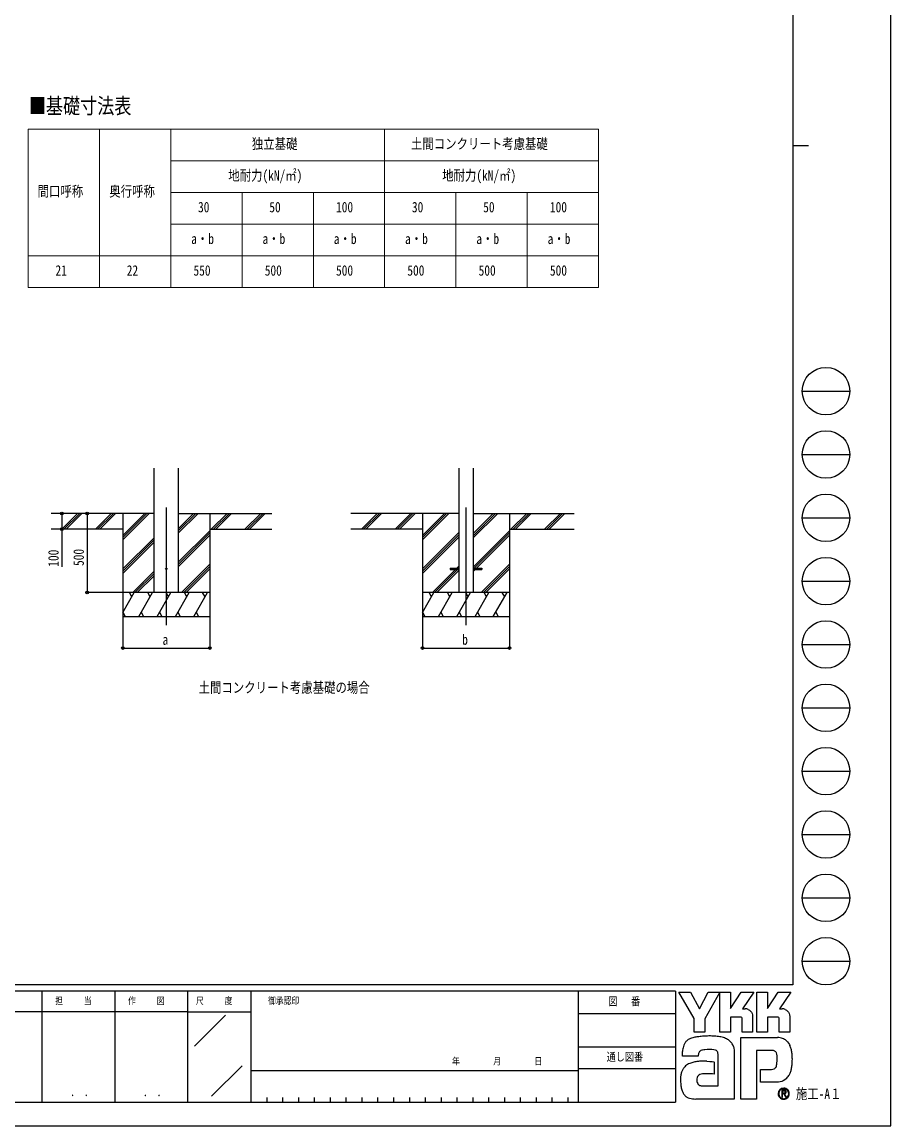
# Model space of a CAD drawing. Units: millimetres, scale not verified. Extents: x -8410 to 8410, y -5940 to 5940.
# Drawn here: x 2925 to 8410, y -5940 to 1030 of the extents above; entities that cross this region are included whole.
import ezdxf
from ezdxf.enums import TextEntityAlignment as Align

# ---------------------------------------------------------------- set-up
doc = ezdxf.new("R2010")
doc.units = ezdxf.units.MM
doc.header["$LTSCALE"] = 30
doc.layers.add('0-1_TABLE1', color=7, linetype='Continuous', lineweight=18)
for name, color, linetype in [('0-2_USER1', 3, 'Continuous'), ('0-3_YKK_12', 2, 'Continuous'), ('0-4_YKK_13', 4, 'Continuous'), ('0-5_YKK_A1', 4, 'Continuous'), ('0-6_YKK_D', 6, 'Continuous'), ('0-7_YKK_ZWAK', 7, 'Continuous')]:
    doc.layers.add(name, color=color, linetype=linetype)
doc.styles.add('ＭＳ ゴシック', font='')
doc.styles.get('ＭＳ ゴシック').set_extended_font_data('MS Gothic')

msp = doc.modelspace()

# ---------------------------------------------------------------- linework, layer by layer
at = {"layer": '0-1_TABLE1'}
for p, q in [((2964.01, 354.21), (6564.01, 354.21)), ((2964.01, 354.21), (2964.01, -645.79)), ((3414.01, 354.21), (3414.01, -645.79)), ((3864.01, 354.21), (3864.01, -645.79)), ((5214.01, 354.21), (5214.01, -645.79)), ((3864.01, 154.21), (6564.01, 154.21)), ((3864.01, -45.79), (6564.01, -45.79)), ((4314.01, -45.79), (4314.01, -645.79)), ((4764.01, -45.79), (4764.01, -645.79)), ((5664.01, -45.79), (5664.01, -645.79)), ((6114.01, -45.79), (6114.01, -645.79)), ((3864.01, -245.79), (6564.01, -245.79)), ((2964.01, -445.79), (6564.01, -445.79)), ((2964.01, -645.79), (6564.01, -645.79))]:
    msp.add_line(p, q, dxfattribs=at)
msp.add_lwpolyline([(6564.01, 354.21), (6564.01, -45.79), (6564.01, -645.79)], dxfattribs=at)
at = {"layer": '0-3_YKK_12'}
for p, q in [((3835.9, -2034.13), (3835.9, -2777.46)), ((5727.47, -2034.13), (5727.47, -2777.46))]:
    msp.add_line(p, q, dxfattribs=at)
at = {"layer": '0-4_YKK_13'}
for p, q in [((5627.47, -2417.87), (5627.47, -2426.87)), ((5627.47, -2417.87), (5682.27, -2417.87)), ((5627.47, -2426.87), (5682.27, -2426.87)), ((5772.67, -2417.87), (5827.47, -2417.87)), ((5772.67, -2426.87), (5827.47, -2426.87)), ((5827.47, -2417.87), (5827.47, -2426.87))]:
    msp.add_line(p, q, dxfattribs=at)
msp.add_circle((3835.9, -2422.37), 5, dxfattribs=at)
at = {"layer": '0-5_YKK_A1'}
for p, q in [((3758.15, -2572.37), (3758.15, -1787.02)), ((3913.65, -2572.37), (3913.65, -1787.02)), ((5682.27, -1787.02), (5682.27, -2572.37)), ((5772.67, -1787.02), (5772.67, -2572.37)), ((3758.15, -2072.37), (3109.95, -2072.37)), ((3176.63, -2170.97), (3275.23, -2072.37)), ((3189.37, -2172.37), (3289.37, -2072.37)), ((3203.52, -2172.37), (3303.52, -2072.37)), ((3388.77, -2170.97), (3487.36, -2072.37)), ((3401.51, -2172.37), (3501.51, -2072.37)), ((3415.65, -2172.37), (3515.65, -2072.37)), ((3560.9, -2072.37), (3560.9, -2722.37)), ((3560.9, -2239.25), (3727.78, -2072.37)), ((3560.9, -2225.11), (3713.64, -2072.37)), ((3560.9, -2210.97), (3699.5, -2072.37)), ((3913.65, -2194.87), (4036.15, -2072.37)), ((3913.65, -2180.73), (4022.01, -2072.37)), ((3913.65, -2166.59), (4007.86, -2072.37)), ((3913.65, -2072.37), (4501.52, -2072.37)), ((4110.9, -2072.37), (4110.9, -2722.37)), ((4120, -2172.37), (4220, -2072.37)), ((4134.14, -2172.37), (4234.14, -2072.37)), ((4148.28, -2172.37), (4248.28, -2072.37)), ((4332.13, -2172.37), (4432.13, -2072.37)), ((4346.27, -2172.37), (4446.27, -2072.37)), ((4360.41, -2172.37), (4460.41, -2072.37)), ((5682.27, -2072.37), (5001.52, -2072.37)), ((5068.21, -2170.97), (5166.8, -2072.37)), ((5080.94, -2172.37), (5180.94, -2072.37)), ((5095.09, -2172.37), (5195.09, -2072.37)), ((5280.34, -2170.97), (5378.93, -2072.37)), ((5293.08, -2172.37), (5393.08, -2072.37)), ((5307.22, -2172.37), (5407.22, -2072.37)), ((5452.47, -2072.37), (5452.47, -2722.37)), ((5452.47, -2239.25), (5619.35, -2072.37)), ((5452.47, -2225.11), (5605.21, -2072.37)), ((5452.47, -2210.97), (5591.07, -2072.37)), ((5772.67, -2227.42), (5927.72, -2072.37)), ((5772.67, -2213.28), (5913.58, -2072.37)), ((5772.67, -2199.13), (5899.43, -2072.37)), ((5772.67, -2072.37), (6410.68, -2072.37)), ((6002.47, -2072.37), (6002.47, -2722.37)), ((6011.57, -2172.37), (6111.57, -2072.37)), ((6025.71, -2172.37), (6125.71, -2072.37)), ((6039.85, -2172.37), (6139.85, -2072.37)), ((6223.7, -2172.37), (6323.7, -2072.37)), ((6237.84, -2172.37), (6337.84, -2072.37)), ((6251.98, -2172.37), (6351.98, -2072.37)), ((3560.9, -2172.37), (3109.95, -2172.37)), ((3560.9, -2423.1), (3758.15, -2225.85)), ((3913.65, -2378.72), (4110.9, -2181.47)), ((3913.65, -2392.86), (4110.9, -2195.61)), ((3913.65, -2407), (4110.9, -2209.75)), ((4110.9, -2172.37), (4501.52, -2172.37)), ((5452.47, -2172.37), (5001.52, -2172.37)), ((5452.47, -2423.1), (5682.27, -2193.3)), ((5452.47, -2437.24), (5682.27, -2207.44)), ((5452.47, -2451.38), (5682.27, -2221.58)), ((5772.67, -2411.27), (6002.47, -2181.47)), ((5780.21, -2417.87), (6002.47, -2195.61)), ((5794.35, -2417.87), (6002.47, -2209.75)), ((6002.47, -2172.37), (6410.68, -2172.37)), ((3560.9, -2437.24), (3758.15, -2239.99)), ((3560.9, -2451.38), (3758.15, -2254.13)), ((3623.76, -2572.37), (3758.15, -2437.98)), ((3932.12, -2572.37), (4110.9, -2393.6)), ((3946.27, -2572.37), (4110.9, -2407.74)), ((3960.41, -2572.37), (4110.9, -2421.88)), ((5515.33, -2572.37), (5660.83, -2426.87)), ((5529.47, -2572.37), (5674.97, -2426.87)), ((5543.61, -2572.37), (5682.27, -2433.72)), ((5669.83, -2417.87), (5682.27, -2405.43)), ((5772.67, -2439.55), (5785.35, -2426.87)), ((5823.69, -2572.37), (6002.47, -2393.6)), ((5837.84, -2572.37), (6002.47, -2407.74)), ((5851.98, -2572.37), (6002.47, -2421.88)), ((3637.9, -2572.37), (3758.15, -2452.12)), ((3652.04, -2572.37), (3758.15, -2466.27)), ((4110.9, -2572.37), (3560.9, -2572.37)), ((3560.9, -2697.82), (3633.33, -2572.37)), ((3618.33, -2598.35), (3603.33, -2572.37)), ((3662.2, -2722.37), (3748.8, -2572.37)), ((3733.8, -2598.35), (3718.8, -2572.37)), ((3777.67, -2722.37), (3864.27, -2572.37)), ((3849.27, -2598.35), (3834.27, -2572.37)), ((3893.14, -2722.37), (3979.74, -2572.37)), ((3964.74, -2598.35), (3949.74, -2572.37)), ((4008.61, -2722.37), (4095.21, -2572.37)), ((4080.21, -2598.35), (4065.21, -2572.37)), ((6002.47, -2572.37), (5452.47, -2572.37)), ((5452.47, -2697.82), (5524.9, -2572.37)), ((5509.9, -2598.35), (5494.9, -2572.37)), ((5553.77, -2722.37), (5640.37, -2572.37)), ((5625.37, -2598.35), (5610.37, -2572.37)), ((5669.24, -2722.37), (5755.84, -2572.37)), ((5740.84, -2598.35), (5725.84, -2572.37)), ((5784.71, -2722.37), (5871.31, -2572.37)), ((5856.31, -2598.35), (5841.31, -2572.37)), ((5900.18, -2722.37), (5986.78, -2572.37)), ((5971.78, -2598.35), (5956.78, -2572.37)), ((3561.72, -2696.39), (3576.72, -2722.37)), ((3677.19, -2696.39), (3692.19, -2722.37)), ((3792.66, -2696.39), (3807.66, -2722.37)), ((3908.14, -2696.39), (3923.13, -2722.37)), ((4023.6, -2696.39), (4038.6, -2722.37)), ((5453.3, -2696.39), (5468.29, -2722.37)), ((5568.76, -2696.39), (5583.76, -2722.37)), ((5684.23, -2696.39), (5699.23, -2722.37)), ((5799.71, -2696.39), (5814.71, -2722.37)), ((5915.18, -2696.39), (5930.17, -2722.37)), ((3560.9, -2722.37), (4110.9, -2722.37)), ((5452.47, -2722.37), (6002.47, -2722.37))]:
    msp.add_line(p, q, dxfattribs=at)
at = {"layer": '0-6_YKK_D'}
for p, q in [((3335.84, -2072.37), (3335.84, -2572.37)), ((3559.9, -2572.37), (3334.84, -2572.37)), ((3560.9, -2722.37), (3560.9, -2923.37)), ((4110.9, -2722.37), (4110.9, -2923.37)), ((5452.47, -2722.37), (5452.47, -2923.37)), ((6002.47, -2722.37), (6002.47, -2923.37)), ((3560.9, -2922.37), (4110.9, -2922.37)), ((5452.47, -2922.37), (6002.47, -2922.37))]:
    msp.add_line(p, q, dxfattribs=at)
msp.add_lwpolyline([(3176.56, -2072.37), (3176.56, -2172.37), (3176.56, -2409.57)], dxfattribs=at)
for centre in [(3176.56, -2072.37), (3335.84, -2072.37), (3176.56, -2172.37), (3335.84, -2572.37), (3560.9, -2922.37), (4110.9, -2922.37), (5452.47, -2922.37), (6002.47, -2922.37)]:
    msp.add_circle(centre, 8.5, dxfattribs=at)
at = {"layer": '0-7_YKK_ZWAK'}
for p, q in [((7790.04, 5550), (7790.04, -5050)), ((7790.04, 250), (7890.04, 250)), ((7850.04, -1300), (8150.04, -1300)), ((7850.04, -1700), (8150.04, -1700)), ((7850.04, -2100), (8150.04, -2100)), ((7850.04, -2500), (8150.04, -2500)), ((7850.04, -2900), (8150.04, -2900)), ((7850.04, -3300), (8150.04, -3300)), ((7850.04, -3700), (8150.04, -3700)), ((7850.04, -4100), (8150.04, -4100)), ((7850.04, -4500), (8150.04, -4500)), ((7850.04, -4900), (8150.04, -4900)), ((7790.04, -5050), (-7809.96, -5050)), ((3050.04, -5090), (3050.04, -5790)), ((3510.04, -5090), (3510.04, -5790)), ((3970.04, -5090), (3970.04, -5790)), ((4370.04, -5090), (3970.04, -5090)), ((6435.04, -5090), (4370.04, -5090)), ((4370.04, -5090), (4370.04, -5790)), ((6435.04, -5090), (6435.04, -5790)), ((7050.04, -5090), (6435.04, -5090)), ((7050.04, -5090), (7050.04, -5790)), ((3970.04, -5220), (2590.04, -5220)), ((3970.04, -5220), (4370.04, -5220)), ((4014.21, -5436.58), (4210.07, -5240.72)), ((6435.04, -5230), (7050.04, -5230)), ((6435.04, -5440), (7050.04, -5440)), ((4121.34, -5751.98), (4313.78, -5559.54)), ((4370.04, -5590), (6435.04, -5590)), ((7050.04, -5580), (6435.04, -5580)), ((4470.04, -5760), (4470.04, -5790)), ((4570.04, -5760), (4570.04, -5790)), ((4670.04, -5760), (4670.04, -5790)), ((4770.04, -5760), (4770.04, -5790)), ((4870.04, -5760), (4870.04, -5790)), ((4970.04, -5760), (4970.04, -5790)), ((5070.04, -5760), (5070.04, -5790)), ((5170.04, -5760), (5170.04, -5790)), ((5270.04, -5760), (5270.04, -5790)), ((5370.04, -5760), (5370.04, -5790)), ((5470.04, -5760), (5470.04, -5790)), ((5570.04, -5760), (5570.04, -5790)), ((5670.04, -5760), (5670.04, -5790)), ((5770.04, -5760), (5770.04, -5790)), ((5870.04, -5760), (5870.04, -5790)), ((5970.04, -5760), (5970.04, -5790)), ((6070.04, -5760), (6070.04, -5790)), ((6170.04, -5760), (6170.04, -5790)), ((6270.04, -5760), (6270.04, -5790)), ((6370.04, -5760), (6370.04, -5790)), ((7733.35, -5767.96), (7733.35, -5767.96)), ((2590.04, -5790), (3970.04, -5790)), ((3970.04, -5790), (4370.04, -5790)), ((4370.04, -5790), (6435.04, -5790)), ((6435.04, -5790), (7050.04, -5790))]:
    msp.add_line(p, q, dxfattribs=at)
for points in [[(-8410, -5940), (8410, -5940), (8410, 5940), (-8410, 5940)], [(7072.04, -5096), (7145.66, -5096), (7200.94, -5200.2), (7256.08, -5096), (7329.75, -5096), (7235.34, -5263.98), (7235.34, -5348.27), (7168.19, -5348.27), (7168.19, -5261.71)]]:
    msp.add_lwpolyline(points, close=True, dxfattribs=at)
for points in [[(3970.04, -5090), (2590.04, -5090), (2590.04, -5790)], [(7461.09, -5253.22), (7397.54, -5253.22), (7397.54, -5348.19), (7329.83, -5348.19), (7329.83, -5096), (7397.54, -5096), (7397.54, -5199.17), (7464.14, -5096), (7543.68, -5096), (7472.32, -5200.42), (7474.85, -5200.42), (7477.64, -5200.42), (7480.51, -5200.42), (7483.26, -5200.42), (7485.73, -5200.42), (7487.72, -5200.42), (7489.05, -5200.42), (7489.53, -5200.42)], [(7695.02, -5253.22), (7631.54, -5253.22), (7631.54, -5348.27), (7563.79, -5348.27), (7563.79, -5096), (7631.54, -5096), (7631.54, -5199.17), (7698.06, -5096), (7777.61, -5096), (7706.25, -5200.42), (7708.8, -5200.42), (7711.61, -5200.42), (7714.47, -5200.42), (7717.23, -5200.42), (7719.68, -5200.42), (7721.66, -5200.42), (7722.98, -5200.42), (7723.46, -5200.42)], [(7509.01, -5204.43), (7517.1, -5209.04), (7523.95, -5215.07), (7529.45, -5222.24), (7533.51, -5230.3), (7536.02, -5238.99), (7536.88, -5248.07), (7536.88, -5348.44), (7470.82, -5348.44), (7470.82, -5262.82)], [(7742.96, -5204.43), (7751.07, -5209.04), (7757.95, -5215.07), (7763.48, -5222.24), (7767.56, -5230.3), (7770.09, -5238.99), (7770.96, -5248.07), (7770.96, -5348.27), (7704.75, -5348.27), (7704.75, -5262.82)], [(7657.74, -5463.01), (7562.39, -5463.01), (7562.39, -5770), (7462.46, -5770), (7462.46, -5381.58), (7694.7, -5381.58)], [(7757.43, -5409.02), (7763.94, -5417.25), (7768.83, -5425.22), (7772.23, -5432.43)], [(7209.59, -5464.62), (7204.95, -5467.24), (7201.32, -5470.44), (7198.58, -5474.17), (7196.58, -5478.39), (7195.21, -5483.06), (7194.32, -5488.14), (7193.78, -5493.58), (7193.46, -5499.33), (7093.49, -5499.58), (7093.78, -5485.91), (7094.34, -5470.54)], [(7415.42, -5438.33), (7418.25, -5449.8), (7419.86, -5462.09), (7420.37, -5475.17), (7420.37, -5770), (7179.1, -5770)], [(7247.89, -5531.05), (7266.81, -5532.3), (7281.69, -5533.97), (7291.42, -5535.53), (7294.91, -5536.47), (7294.91, -5612.95), (7283.84, -5611.78), (7271.71, -5611.12), (7259.29, -5610.87), (7247.37, -5610.9), (7236.74, -5611.12), (7228.17, -5611.42), (7222.45, -5611.68), (7220.37, -5611.78), (7211.72, -5613.36), (7204.27, -5615.84), (7198, -5619.22), (7192.93, -5623.54), (7189.05, -5628.79), (7186.37, -5635.01), (7184.87, -5642.2), (7184.57, -5650.38), (7185.52, -5659.38), (7187.44, -5666.81), (7190.19, -5672.83), (7193.65, -5677.58), (7197.72, -5681.19), (7202.27, -5683.81), (7207.17, -5685.58), (7212.32, -5686.65), (7318.52, -5686.65), (7318.52, -5490.15), (7318.56, -5486.25), (7318.35, -5482.44), (7317.85, -5478.77), (7317, -5475.29), (7315.72, -5472.05), (7313.97, -5469.09), (7311.67, -5466.48), (7308.78, -5464.25)], [(7308.78, -5464.25), (7302.55, -5461.8), (7292.59, -5459.73), (7279.88, -5458.2), (7265.41, -5457.39), (7250.17, -5457.45), (7235.13, -5458.57)], [(7691.65, -5521.99), (7691.53, -5509.26), (7690.92, -5497.8), (7689.48, -5487.72), (7686.87, -5479.19)], [(7749.13, -5641.94), (7739.9, -5649.11), (7730.29, -5654.75), (7720.37, -5658.96), (7710.2, -5661.84), (7699.87, -5663.49), (7689.44, -5664.02), (7586.72, -5664.02), (7586.72, -5583.33), (7644.64, -5583.33), (7655.32, -5583.18), (7664.71, -5582.27), (7672.77, -5579.9)], [(7749.21, -5725.19), (7749.16, -5724.02), (7749.02, -5722.89), (7748.77, -5721.81), (7748.44, -5720.78), (7748.01, -5719.8), (7747.48, -5718.88), (7746.87, -5718.02), (7746.16, -5717.22), (7745.23, -5716.41), (7744.21, -5715.69), (7743.08, -5715.08), (7741.86, -5714.58), (7740.56, -5714.19), (7739.17, -5713.91), (7737.7, -5713.74), (7736.16, -5713.69), (7721, -5713.69), (7721, -5758.28), (7725.58, -5758.28), (7725.58, -5718.23), (7736.16, -5718.23), (7737.25, -5718.27), (7738.27, -5718.38), (7739.24, -5718.55), (7740.13, -5718.8), (7740.94, -5719.11), (7741.69, -5719.49), (7742.35, -5719.94), (7742.93, -5720.44)], [(7744.72, -5725.19), (7744.44, -5727.34), (7743.67, -5729.03), (7742.52, -5730.31), (7741.09, -5731.25), (7739.49, -5731.89), (7737.81, -5732.28), (7736.16, -5732.48), (7734.66, -5732.53), (7730.69, -5732.53), (7732.69, -5735.94), (7745.79, -5758.43), (7751.03, -5758.43), (7738.4, -5736.78), (7739.58, -5736.55), (7740.71, -5736.25), (7741.78, -5735.89), (7742.79, -5735.46), (7743.74, -5734.98), (7744.62, -5734.43), (7745.43, -5733.82), (7746.16, -5733.15)]]:
    msp.add_lwpolyline(points, dxfattribs=at)
for centre in [(8000.04, -1300), (8000.04, -1700), (8000.04, -2100), (8000.04, -2500), (8000.04, -2900), (8000.04, -3300), (8000.04, -3700), (8000.04, -4100), (8000.04, -4500), (8000.04, -4900)]:
    msp.add_circle(centre, 150, dxfattribs=at)
for centre, radius, start, end in [((7489.63, -5250.38), 49.95, 78.26798, 90.11215), ((7490.35, -5246.74), 46.25, 66.19963, 78.22058), ((7723.56, -5250.47), 50.04, 78.27851, 90.10826), ((7724.25, -5246.96), 46.47, 66.2483, 78.23226), ((7461.45, -5262.59), 9.38, 358.57817, 92.1683), ((7695.42, -5262.54), 9.33, 358.29941, 92.43455), ((7183.21, -5462.58), 87.16, 152.2125, 163.4865), ((7169.87, -5455.68), 72.15, 138.03852, 152.12015), ((7169.86, -5456.02), 72.36, 122.60463, 137.83438), ((7179.43, -5471.49), 90.56, 108.37421, 122.42809), ((7194.59, -5525.38), 146.5, 100.93159, 107.35499), ((7244.11, -5765.63), 391.8, 97.86054, 101.37938), ((7267.36, -5927.16), 554.99, 94.90201, 97.9576), ((7268.94, -5940.09), 568, 91.6169, 94.94971), ((7266.74, -5848.12), 476.01, 87.51794, 91.66439), ((7272.92, -5715.55), 343.3, 81.92631, 87.59083), ((7291.17, -5590.46), 216.88, 73.67137, 82.05943), ((7318.25, -5499.84), 122.3, 60.60528, 73.9085), ((7329.34, -5477.73), 97.61, 52.17347, 59.90542), ((7339.25, -5464.9), 81.39, 43.55042, 52.14561), ((7344.71, -5459.62), 73.79, 34.48659, 43.50182), ((7344.75, -5459.5), 73.7, 25.58915, 34.43128), ((7338.19, -5462.58), 80.94, 17.43089, 25.54591), ((7690.91, -5488.43), 106.91, 78.73198, 87.96551), ((7694.04, -5472.4), 90.58, 69.03034, 78.69541), ((7696.97, -5464.6), 82.25, 59.39484, 68.9885), ((7698.32, -5462.23), 79.52, 50.3012, 59.3616), ((7697.83, -5462.79), 80.27, 42.05209, 50.28551), ((7658.18, -5485.62), 125.84, 14.76267, 25.00486), ((7275.61, -5480.92), 181.57, 171.55622, 176.72493), ((7214.08, -5471.73), 119.36, 163.48385, 171.57982), ((7235.98, -5527.26), 67.97, 102.4979, 112.84632), ((7249.13, -5583.99), 126.2, 96.37207, 102.75341), ((7658.28, -5512.02), 49.01, 77.94572, 90.63794), ((7662.54, -5492.03), 28.57, 60.20991, 77.92418), ((7665.3, -5486.84), 22.7, 39.8078, 59.75378), ((7661.42, -5489.81), 27.58, 22.65544, 39.38165), ((7581, -5506.66), 205.84, 7.9139, 14.95041), ((7503.91, -5517.87), 283.74, 2.54376, 8.01251), ((7459.73, -5520.19), 327.99, 357.76419, 2.60674), ((7169.86, -5625.34), 85.1, 142.04688, 153.80771), ((7166.95, -5623.26), 81.53, 130.60221, 141.94427), ((7171.75, -5629.03), 89.03, 120.60724, 130.53081), ((7181.23, -5645.15), 107.73, 112.58838, 120.58162), ((7193.99, -5675.8), 140.93, 106.61303, 112.59024), ((7214.05, -5743.23), 211.28, 99.87193, 106.59825), ((7225.29, -5806.54), 275.59, 94.78469, 99.91711), ((7230.76, -5869.54), 338.82, 90.80099, 94.81812), ((7231.59, -5916.45), 385.74, 87.57779, 90.82714), ((7663.44, -5558.86), 23.02, 293.91672, 314.09376), ((7660.3, -5556.09), 27.2, 314.78099, 333.92928), ((7640.1, -5546.28), 49.66, 334.00676, 347.34989), ((7584.99, -5533.52), 106.22, 347.14308, 355.40008), ((7464.41, -5523.15), 227.25, 355.2339, 0.29193), ((7538.3, -5529.59), 248.83, 347.15166, 352.97565), ((7472.34, -5521), 315.35, 352.8937, 357.82206), ((7276.27, -5646.97), 194.58, 174.55588, 182.47272), ((7217.96, -5641.39), 136.01, 164.97537, 174.56739), ((7184.91, -5632.58), 101.81, 153.89178, 164.94341), ((7682.46, -5566.77), 100.47, 311.57033, 318.66243), ((7670.83, -5556.57), 115.94, 318.67367, 325.29112), ((7700.72, -5578.85), 78.7, 326.23251, 339.61931), ((7626.81, -5550.23), 157.95, 339.22498, 347.31457), ((7384.99, -5645.26), 303.3, 181.90948, 187.89042), ((7257.39, -5663.21), 174.43, 187.80471, 196.36971), ((7190.01, -5683.12), 104.18, 196.3102, 208.20993), ((7733.4, -5736.38), 35.28, 90.09157, 179.92363), ((7733.18, -5736.27), 31.37, 134.8007, 180.12175), ((7733.27, -5736.09), 31.31, 89.86602, 135.149), ((7733.4, -5736.31), 35.22, 44.93442, 90.08536), ((7733.41, -5736.33), 31.55, 45.03108, 90.11509), ((7733.43, -5736.34), 31.54, 0.00643, 45.07115), ((7733.68, -5736.2), 34.94, 359.78949, 45.13288), ((7160.67, -5698.73), 70.94, 208.29777, 223.35561), ((7154.05, -5704.55), 62.13, 223.64205, 239.63663), ((7159.54, -5694.56), 73.53, 239.8785, 253.65355), ((7169.6, -5660.02), 109.51, 253.69102, 263.74909), ((7178.12, -5584.19), 185.81, 263.68487, 270.30455), ((7733.19, -5736.42), 35.07, 179.86065, 225.14399), ((7733.05, -5736.47), 31.25, 179.75513, 225.29722), ((7733.36, -5736.42), 35.18, 224.94536, 269.98445), ((7733.29, -5736.75), 31.21, 224.62822, 270.10973), ((7733.35, -5736.25), 35.36, 269.98802, 314.93777), ((7733.3, -5736.28), 31.68, 270.09072, 359.90926), ((7738.02, -5725.01), 6.71, 358.3894, 42.86139), ((7738.15, -5725.51), 11.07, 316.37674, 1.6565), ((7733.59, -5736.48), 35.03, 314.92572, 0.23508)]:
    msp.add_arc(centre, radius, start, end, dxfattribs=at)

# ---------------------------------------------------------------- texts
at = {"layer": '0-1_TABLE1', "style": 'ＭＳ ゴシック', "width": 0.8}
for s, p in [('独立基礎', (4375.81, 209.21)), ('土間コンクリート考慮基礎', (5380.21, 209.21)), ('地耐力(kN/㎡)', (4227.01, 9.21)), ('地耐力(kN/㎡)', (5577.01, 9.21)), ('間口呼称', (3023.41, -90.79)), ('奥行呼称', (3475.81, -90.79)), ('30', (4036.21, -190.79)), ('50', (4486.21, -190.79)), ('100', (4907.41, -190.79)), ('30', (5386.21, -190.79)), ('50', (5836.21, -190.79)), ('100', (6257.41, -190.79)), ('a・b', (3993.01, -390.79)), ('a・b', (4443.01, -390.79)), ('a・b', (4893.01, -390.79)), ('a・b', (5343.01, -390.79)), ('a・b', (5793.01, -390.79)), ('a・b', (6243.01, -390.79)), ('21', (3136.21, -590.79)), ('22', (3586.21, -590.79)), ('550', (4007.41, -590.79)), ('500', (4457.41, -590.79)), ('500', (4907.41, -590.79)), ('500', (5357.41, -590.79)), ('500', (5807.41, -590.79)), ('500', (6257.41, -590.79))]:
    msp.add_text(s, height=65.98, dxfattribs=at).set_placement(p, align=Align.BOTTOM_LEFT)
at = {"layer": '0-2_USER1', "style": 'ＭＳ ゴシック', "width": 0.8}
for s, height, p in [('■基礎寸法表', 98.97, (2967.79, 421.91)), ('土間コンクリート考慮基礎の場合', 65.98, (4039.68, -3224.46))]:
    msp.add_text(s, height=height, dxfattribs=at).set_placement(p, align=Align.BOTTOM_LEFT)
at = {"layer": '0-6_YKK_D', "style": 'ＭＳ ゴシック', "width": 0.8}
for s, p in [('500', (3335.04, -2403.97)), ('100', (3175.76, -2408.77))]:
    msp.add_text(s, height=65.98, rotation=90, dxfattribs=at).set_placement(p, align=Align.BOTTOM_LEFT)
for s, p in [('a', (3811.9, -2921.57)), ('b', (5703.47, -2921.57))]:
    msp.add_text(s, height=65.98, dxfattribs=at).set_placement(p, align=Align.BOTTOM_LEFT)
at = {"layer": '0-7_YKK_ZWAK', "style": 'ＭＳ ゴシック', "width": 0.8}
for s, height, p in [('担     当', 43.99, (3134.44, -5185)), ('作     図', 43.99, (3594.44, -5185)), ('尺     度', 43.99, (4022.84, -5185)), ('御承認印', 43.99, (4478.28, -5185)), ('図\u3000 番', 51.32, (6626.81, -5195)), ('年        月        日', 43.99, (5639.81, -5566.43)), ('通し図番', 51.32, (6615.61, -5545)), ('施工-A１', 65.98, (7810.04, -5790)), ('． ．', 51.83, (3230, -5768.7)), ('． ．', 51.83, (3690, -5768.7))]:
    msp.add_text(s, height=height, dxfattribs=at).set_placement(p, align=Align.BOTTOM_LEFT)

doc.saveas('drawing.dxf')
